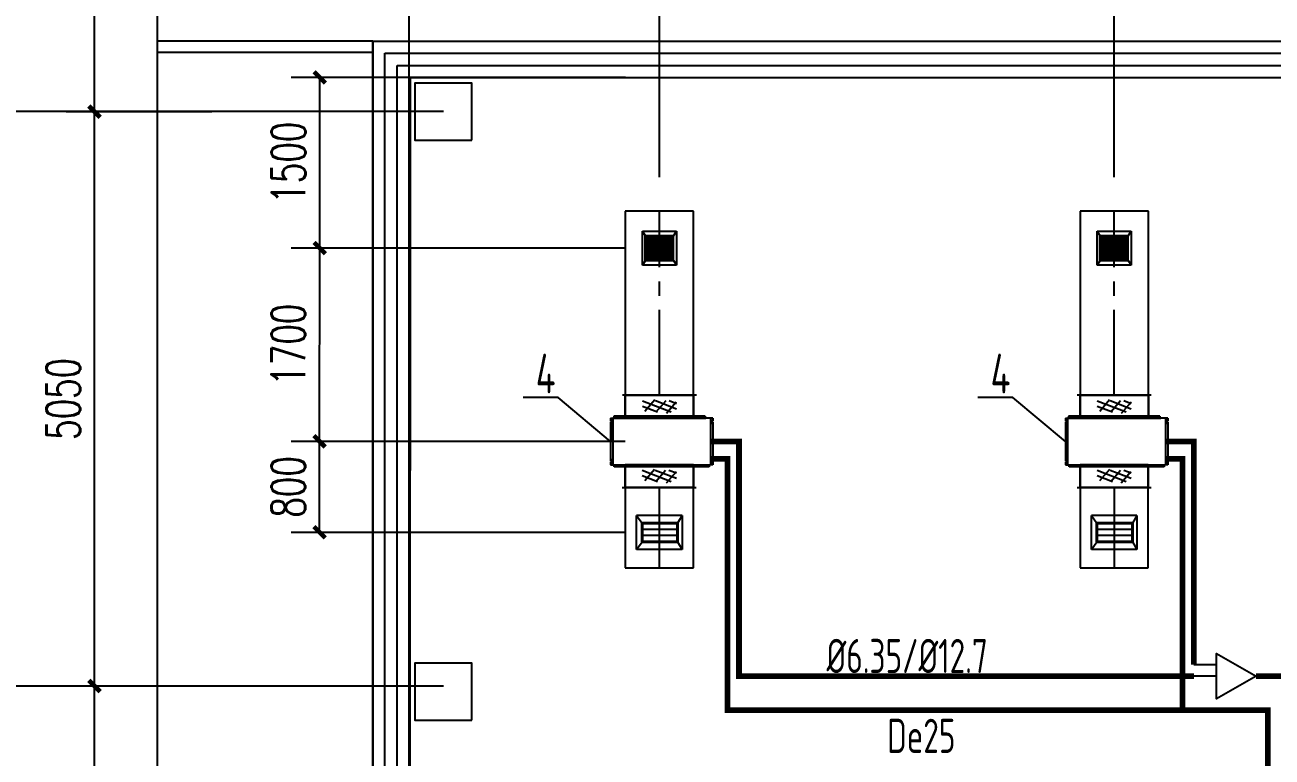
# Model space of a CAD drawing. Extents: x 1738143 to 1822243, y -608375 to -303375.
# Drawn here: x 1749057 to 1760024, y -506557 to -500121 of the extents above; entities that cross this region are included whole.
import ezdxf

# ---------------------------------------------------------------- set-up
doc = ezdxf.new("R2010")
doc.units = 0
doc.header["$LTSCALE"] = 1000
doc.header["$MEASUREMENT"] = 0
doc.linetypes.add('CENTER2', pattern=[1.125, 0.75, -0.125, 0.125, -0.125])
for name, color, linetype in [('AXIS', 3, 'Continuous'), ('COLUMN', 9, 'Continuous'), ('CURTWALL', 4, 'Continuous'), ('DIM_SYMB', 3, 'Continuous'), ('DUCT-排风风口', 7, 'Continuous'), ('DUCT-送风中心线', 5, 'CENTER2'), ('DUCT-送风法兰', 2, 'Continuous'), ('DUCT-送风管', 4, 'Continuous'), ('DUCT-送风管端线', 2, 'Continuous'), ('DUCT-送风阀门', 7, 'Continuous'), ('PIPE-空冷凝水', 150, 'CENTER2'), ('PUB_DIM', 3, 'Continuous'), ('TH_DIM', 3, 'Continuous'), ('TH_TEXT', 7, 'Continuous'), ('VRV-EQUIP', 7, 'Continuous'), ('VRV-PIPE', 1, 'Continuous'), ('VRV-配件', 1, 'Continuous'), ('采暖', 7, 'Continuous')]:
    doc.layers.add(name, color=color, linetype=linetype)
doc.styles.add('_TCH_DIM_T3', font='SIMPLEX', dxfattribs={"width": 0.705882, "bigfont": 'GBCBIG'})
doc.styles.add('TSSD_Rein', font='Tssdeng.shx', dxfattribs={"width": 0.7, "bigfont": 'hztxt.shx'})
doc.dimstyles.new('_TCH_ARCH&&100', dxfattribs={"dimtxt": 297.5, "dimasz": 100, "dimexe": 250, "dimexo": 300, "dimgap": 126.25, "dimtad": 1, "dimdec": 0, "dimzin": 0, "dimdsep": 46, "dimtxsty": '_TCH_DIM_T3', "dimblk": 'ARCHTICK', "dimcen": 0.09, "dimclrt": 7, "dimazin": 2, "dimtfac": 1, "dimtdec": 0, "dimtix": 1, "dimtmove": 2, "dimatfit": 3, "dimfxl": 30, "dimtolj": 1, "dimtzin": 0, "dimarcsym": 0})

# ---------------------------------------------------------------- blocks, each defined once
blk = doc.blocks.new('_ArchTick')
at = {"color": 0, "linetype": 'ByBlock', "const_width": 0.4}
blk.add_lwpolyline([(-0.5, -0.5), (0.5, 0.5)], dxfattribs=at)
blk = doc.blocks.new('*D36')
at = {"layer": 'Defpoints', "color": 0, "transparency": 16777216}
for p in [(-37568, 22506), (-36236, 22506), (-36236, 19556)]:
    blk.add_point(p, dxfattribs=at)
at = {"layer": 'PUB_DIM', "color": 0, "lineweight": -2, "transparency": 16777216}
for p, q in [((-36536, 22506), (-37818, 22506)), ((-37568, 19556), (-37568, 22506)), ((-36536, 19556), (-37818, 19556))]:
    blk.add_line(p, q, dxfattribs=at)
at = {"layer": 'PUB_DIM', "color": 0, "lineweight": -2, "transparency": 16777216, "xscale": 100, "yscale": 100, "zscale": 100}
for p, rotation in [((-37568, 22506), 90), ((-37568, 19556), 270)]:
    blk.add_blockref('_ArchTick', p, dxfattribs=dict(at, rotation=rotation))
at = {"layer": 'PUB_DIM', "color": 7, "transparency": 16777216, "insert": (-37843, 21031), "char_height": 297.5, "attachment_point": 5, "rotation": 90, "style": '_TCH_DIM_T3'}
blk.add_mtext('\\A1;2950', dxfattribs=at)
blk = doc.blocks.new('*D37')
at = {"layer": 'Defpoints', "color": 0, "transparency": 16777216}
for p in [(-37568, 19556), (-36236, 19556), (-36236, 14506)]:
    blk.add_point(p, dxfattribs=at)
at = {"layer": 'PUB_DIM', "color": 0, "lineweight": -2, "transparency": 16777216}
for p, q in [((-36536, 19556), (-37818, 19556)), ((-37568, 14506), (-37568, 19556)), ((-36536, 14506), (-37818, 14506))]:
    blk.add_line(p, q, dxfattribs=at)
at = {"layer": 'PUB_DIM', "color": 0, "lineweight": -2, "transparency": 16777216, "xscale": 100, "yscale": 100, "zscale": 100}
for p, rotation in [((-37568, 19556), 90), ((-37568, 14506), 270)]:
    blk.add_blockref('_ArchTick', p, dxfattribs=dict(at, rotation=rotation))
at = {"layer": 'PUB_DIM', "color": 7, "transparency": 16777216, "insert": (-37843, 17031), "char_height": 297.5, "attachment_point": 5, "rotation": 90, "style": '_TCH_DIM_T3'}
blk.add_mtext('\\A1;5050', dxfattribs=at)
blk = doc.blocks.new('*D38')
at = {"layer": 'Defpoints', "color": 0, "transparency": 16777216}
for p in [(-37568, 14506), (-36236, 14506), (-36236, 6506)]:
    blk.add_point(p, dxfattribs=at)
at = {"layer": 'PUB_DIM', "color": 0, "lineweight": -2, "transparency": 16777216}
for p, q in [((-36536, 14506), (-37818, 14506)), ((-37568, 6506), (-37568, 14506)), ((-36536, 6506), (-37818, 6506))]:
    blk.add_line(p, q, dxfattribs=at)
at = {"layer": 'PUB_DIM', "color": 0, "lineweight": -2, "transparency": 16777216, "xscale": 100, "yscale": 100, "zscale": 100}
for p, rotation in [((-37568, 14506), 90), ((-37568, 6506), 270)]:
    blk.add_blockref('_ArchTick', p, dxfattribs=dict(at, rotation=rotation))
at = {"layer": 'PUB_DIM', "color": 7, "transparency": 16777216, "insert": (-37843, 10506), "char_height": 297.5, "attachment_point": 5, "rotation": 90, "style": '_TCH_DIM_T3'}
blk.add_mtext('\\A1;8000', dxfattribs=at)
blk = doc.blocks.new('*D183')
at = {"layer": 'Defpoints', "color": 0, "transparency": 16777216}
for p in [(-37568, 22506), (-36236, 22506), (-36236, 19556)]:
    blk.add_point(p, dxfattribs=at)
at = {"layer": 'PUB_DIM', "color": 0, "lineweight": -2, "transparency": 16777216}
for p, q in [((-36536, 22506), (-37818, 22506)), ((-37568, 19556), (-37568, 22506)), ((-36536, 19556), (-37818, 19556))]:
    blk.add_line(p, q, dxfattribs=at)
at = {"layer": 'PUB_DIM', "color": 0, "lineweight": -2, "transparency": 16777216, "xscale": 100, "yscale": 100, "zscale": 100}
for p, rotation in [((-37568, 22506), 90), ((-37568, 19556), 270)]:
    blk.add_blockref('_ArchTick', p, dxfattribs=dict(at, rotation=rotation))
at = {"layer": 'PUB_DIM', "color": 7, "transparency": 16777216, "insert": (-37843, 21031), "char_height": 297.5, "attachment_point": 5, "rotation": 90, "style": '_TCH_DIM_T3'}
blk.add_mtext('\\A1;2950', dxfattribs=at)
blk = doc.blocks.new('*D184')
at = {"layer": 'Defpoints', "color": 0, "transparency": 16777216}
for p in [(-37568, 19556), (-36236, 19556), (-36236, 14506)]:
    blk.add_point(p, dxfattribs=at)
at = {"layer": 'PUB_DIM', "color": 0, "lineweight": -2, "transparency": 16777216}
for p, q in [((-36536, 19556), (-37818, 19556)), ((-37568, 14506), (-37568, 19556)), ((-36536, 14506), (-37818, 14506))]:
    blk.add_line(p, q, dxfattribs=at)
at = {"layer": 'PUB_DIM', "color": 0, "lineweight": -2, "transparency": 16777216, "xscale": 100, "yscale": 100, "zscale": 100}
for p, rotation in [((-37568, 19556), 90), ((-37568, 14506), 270)]:
    blk.add_blockref('_ArchTick', p, dxfattribs=dict(at, rotation=rotation))
at = {"layer": 'PUB_DIM', "color": 7, "transparency": 16777216, "insert": (-37843, 17031), "char_height": 297.5, "attachment_point": 5, "rotation": 90, "style": '_TCH_DIM_T3'}
blk.add_mtext('\\A1;5050', dxfattribs=at)
blk = doc.blocks.new('*D185')
at = {"layer": 'Defpoints', "color": 0, "transparency": 16777216}
for p in [(-37568, 14506), (-36236, 14506), (-36236, 6506)]:
    blk.add_point(p, dxfattribs=at)
at = {"layer": 'PUB_DIM', "color": 0, "lineweight": -2, "transparency": 16777216}
for p, q in [((-36536, 14506), (-37818, 14506)), ((-37568, 6506), (-37568, 14506)), ((-36536, 6506), (-37818, 6506))]:
    blk.add_line(p, q, dxfattribs=at)
at = {"layer": 'PUB_DIM', "color": 0, "lineweight": -2, "transparency": 16777216, "xscale": 100, "yscale": 100, "zscale": 100}
for p, rotation in [((-37568, 14506), 90), ((-37568, 6506), 270)]:
    blk.add_blockref('_ArchTick', p, dxfattribs=dict(at, rotation=rotation))
at = {"layer": 'PUB_DIM', "color": 7, "transparency": 16777216, "insert": (-37843, 10506), "char_height": 297.5, "attachment_point": 5, "rotation": 90, "style": '_TCH_DIM_T3'}
blk.add_mtext('\\A1;8000', dxfattribs=at)
blk = doc.blocks.new('*D330')
at = {"layer": 'Defpoints', "color": 0, "transparency": 16777216}
for p in [(-37568, 22506), (-36236, 22506), (-36236, 19556)]:
    blk.add_point(p, dxfattribs=at)
at = {"layer": 'PUB_DIM', "color": 0, "lineweight": -2, "transparency": 16777216}
for p, q in [((-36536, 22506), (-37818, 22506)), ((-37568, 19556), (-37568, 22506)), ((-36536, 19556), (-37818, 19556))]:
    blk.add_line(p, q, dxfattribs=at)
at = {"layer": 'PUB_DIM', "color": 0, "lineweight": -2, "transparency": 16777216, "xscale": 100, "yscale": 100, "zscale": 100}
for p, rotation in [((-37568, 22506), 90), ((-37568, 19556), 270)]:
    blk.add_blockref('_ArchTick', p, dxfattribs=dict(at, rotation=rotation))
at = {"layer": 'PUB_DIM', "color": 7, "transparency": 16777216, "insert": (-37843, 21031), "char_height": 297.5, "attachment_point": 5, "rotation": 90, "style": '_TCH_DIM_T3'}
blk.add_mtext('\\A1;2950', dxfattribs=at)
blk = doc.blocks.new('*D331')
at = {"layer": 'Defpoints', "color": 0, "transparency": 16777216}
for p in [(-37568, 19556), (-36236, 19556), (-36236, 14506)]:
    blk.add_point(p, dxfattribs=at)
at = {"layer": 'PUB_DIM', "color": 0, "lineweight": -2, "transparency": 16777216}
for p, q in [((-36536, 19556), (-37818, 19556)), ((-37568, 14506), (-37568, 19556)), ((-36536, 14506), (-37818, 14506))]:
    blk.add_line(p, q, dxfattribs=at)
at = {"layer": 'PUB_DIM', "color": 0, "lineweight": -2, "transparency": 16777216, "xscale": 100, "yscale": 100, "zscale": 100}
for p, rotation in [((-37568, 19556), 90), ((-37568, 14506), 270)]:
    blk.add_blockref('_ArchTick', p, dxfattribs=dict(at, rotation=rotation))
at = {"layer": 'PUB_DIM', "color": 7, "transparency": 16777216, "insert": (-37843, 17031), "char_height": 297.5, "attachment_point": 5, "rotation": 90, "style": '_TCH_DIM_T3'}
blk.add_mtext('\\A1;5050', dxfattribs=at)
blk = doc.blocks.new('*D332')
at = {"layer": 'Defpoints', "color": 0, "transparency": 16777216}
for p in [(-37568, 14506), (-36236, 14506), (-36236, 6506)]:
    blk.add_point(p, dxfattribs=at)
at = {"layer": 'PUB_DIM', "color": 0, "lineweight": -2, "transparency": 16777216}
for p, q in [((-36536, 14506), (-37818, 14506)), ((-37568, 6506), (-37568, 14506)), ((-36536, 6506), (-37818, 6506))]:
    blk.add_line(p, q, dxfattribs=at)
at = {"layer": 'PUB_DIM', "color": 0, "lineweight": -2, "transparency": 16777216, "xscale": 100, "yscale": 100, "zscale": 100}
for p, rotation in [((-37568, 14506), 90), ((-37568, 6506), 270)]:
    blk.add_blockref('_ArchTick', p, dxfattribs=dict(at, rotation=rotation))
at = {"layer": 'PUB_DIM', "color": 7, "transparency": 16777216, "insert": (-37843, 10506), "char_height": 297.5, "attachment_point": 5, "rotation": 90, "style": '_TCH_DIM_T3'}
blk.add_mtext('\\A1;8000', dxfattribs=at)
blk = doc.blocks.new('_FZHK')
blk.add_lwpolyline([(-0.5, -0.5), (0.5, -0.5), (0.5, 0.5), (-0.5, 0.5)], close=True)
blk = doc.blocks.new('*D564')
at = {"layer": 'Defpoints', "color": 0, "transparency": 16777216}
for p in [(-37568, 22506), (-36236, 22506), (-36236, 19556)]:
    blk.add_point(p, dxfattribs=at)
at = {"layer": 'PUB_DIM', "color": 0, "lineweight": -2, "transparency": 16777216}
for p, q in [((-36536, 22506), (-37818, 22506)), ((-37568, 19556), (-37568, 22506)), ((-36536, 19556), (-37818, 19556))]:
    blk.add_line(p, q, dxfattribs=at)
at = {"layer": 'PUB_DIM', "color": 0, "lineweight": -2, "transparency": 16777216, "xscale": 100, "yscale": 100, "zscale": 100}
for p, rotation in [((-37568, 22506), 90), ((-37568, 19556), 270)]:
    blk.add_blockref('_ArchTick', p, dxfattribs=dict(at, rotation=rotation))
at = {"layer": 'PUB_DIM', "color": 7, "transparency": 16777216, "insert": (-37843, 21031), "char_height": 297.5, "attachment_point": 5, "rotation": 90, "style": '_TCH_DIM_T3'}
blk.add_mtext('\\A1;2950', dxfattribs=at)
blk = doc.blocks.new('*D565')
at = {"layer": 'Defpoints', "color": 0, "transparency": 16777216}
for p in [(-37568, 19556), (-36236, 19556), (-36236, 14506)]:
    blk.add_point(p, dxfattribs=at)
at = {"layer": 'PUB_DIM', "color": 0, "lineweight": -2, "transparency": 16777216}
for p, q in [((-36536, 19556), (-37818, 19556)), ((-37568, 14506), (-37568, 19556)), ((-36536, 14506), (-37818, 14506))]:
    blk.add_line(p, q, dxfattribs=at)
at = {"layer": 'PUB_DIM', "color": 0, "lineweight": -2, "transparency": 16777216, "xscale": 100, "yscale": 100, "zscale": 100}
for p, rotation in [((-37568, 19556), 90), ((-37568, 14506), 270)]:
    blk.add_blockref('_ArchTick', p, dxfattribs=dict(at, rotation=rotation))
at = {"layer": 'PUB_DIM', "color": 7, "transparency": 16777216, "insert": (-37843, 17031), "char_height": 297.5, "attachment_point": 5, "rotation": 90, "style": '_TCH_DIM_T3'}
blk.add_mtext('\\A1;5050', dxfattribs=at)
blk = doc.blocks.new('*D566')
at = {"layer": 'Defpoints', "color": 0, "transparency": 16777216}
for p in [(-37568, 14506), (-36236, 14506), (-36236, 6506)]:
    blk.add_point(p, dxfattribs=at)
at = {"layer": 'PUB_DIM', "color": 0, "lineweight": -2, "transparency": 16777216}
for p, q in [((-36536, 14506), (-37818, 14506)), ((-37568, 6506), (-37568, 14506)), ((-36536, 6506), (-37818, 6506))]:
    blk.add_line(p, q, dxfattribs=at)
at = {"layer": 'PUB_DIM', "color": 0, "lineweight": -2, "transparency": 16777216, "xscale": 100, "yscale": 100, "zscale": 100}
for p, rotation in [((-37568, 14506), 90), ((-37568, 6506), 270)]:
    blk.add_blockref('_ArchTick', p, dxfattribs=dict(at, rotation=rotation))
at = {"layer": 'PUB_DIM', "color": 7, "transparency": 16777216, "insert": (-37843, 10506), "char_height": 297.5, "attachment_point": 5, "rotation": 90, "style": '_TCH_DIM_T3'}
blk.add_mtext('\\A1;8000', dxfattribs=at)
blk = doc.blocks.new('*D725')
at = {"layer": 'Defpoints', "color": 0, "transparency": 16777216}
for p in [(1754636, -499733), (1752436, -501759), (1754636, -501759)]:
    blk.add_point(p, dxfattribs=at)
at = {"layer": 'TH_DIM', "color": 0, "lineweight": -2, "transparency": 16777216}
for p, q in [((1752436, -501459), (1752436, -499483)), ((1754636, -501459), (1754636, -499483)), ((1752436, -499733), (1754636, -499733))]:
    blk.add_line(p, q, dxfattribs=at)
at = {"layer": 'TH_DIM', "color": 0, "lineweight": -2, "transparency": 16777216, "xscale": 100, "yscale": 100, "zscale": 100, "rotation": 180}
blk.add_blockref('_ArchTick', (1752436, -499733), dxfattribs=at)
at = {"layer": 'TH_DIM', "color": 0, "lineweight": -2, "transparency": 16777216, "xscale": 100, "yscale": 100, "zscale": 100}
blk.add_blockref('_ArchTick', (1754636, -499733), dxfattribs=at)
at = {"layer": 'TH_DIM', "color": 7, "transparency": 16777216, "insert": (1753536, -499458), "char_height": 297.5, "attachment_point": 5, "style": '_TCH_DIM_T3'}
blk.add_mtext('\\A1;2200', dxfattribs=at)
blk = doc.blocks.new('*D726')
at = {"layer": 'Defpoints', "color": 0, "transparency": 16777216}
for p in [(1758636, -499733), (1754636, -501759), (1758636, -501759)]:
    blk.add_point(p, dxfattribs=at)
at = {"layer": 'TH_DIM', "color": 0, "lineweight": -2, "transparency": 16777216}
for p, q in [((1754636, -501459), (1754636, -499483)), ((1758636, -501459), (1758636, -499483)), ((1754636, -499733), (1758636, -499733))]:
    blk.add_line(p, q, dxfattribs=at)
at = {"layer": 'TH_DIM', "color": 0, "lineweight": -2, "transparency": 16777216, "xscale": 100, "yscale": 100, "zscale": 100, "rotation": 180}
blk.add_blockref('_ArchTick', (1754636, -499733), dxfattribs=at)
at = {"layer": 'TH_DIM', "color": 0, "lineweight": -2, "transparency": 16777216, "xscale": 100, "yscale": 100, "zscale": 100}
blk.add_blockref('_ArchTick', (1758636, -499733), dxfattribs=at)
at = {"layer": 'TH_DIM', "color": 7, "transparency": 16777216, "insert": (1756636, -499458), "char_height": 297.5, "attachment_point": 5, "style": '_TCH_DIM_T3'}
blk.add_mtext('\\A1;4000', dxfattribs=at)
blk = doc.blocks.new('*D727')
at = {"layer": 'Defpoints', "color": 0, "transparency": 16777216}
for p in [(1751648, -503782), (1754636, -503783), (1754635, -504583)]:
    blk.add_point(p, dxfattribs=at)
at = {"layer": 'TH_DIM', "color": 0, "lineweight": -2, "transparency": 16777216}
for p, q in [((1754336, -503783), (1751398, -503782)), ((1751648, -504582), (1751648, -503782)), ((1754335, -504583), (1751398, -504582))]:
    blk.add_line(p, q, dxfattribs=at)
at = {"layer": 'TH_DIM', "color": 0, "lineweight": -2, "transparency": 16777216, "xscale": 100, "yscale": 100, "zscale": 100}
for p, rotation in [((1751648, -503782), 89.97708168941946), ((1751648, -504582), 269.9770816894194)]:
    blk.add_blockref('_ArchTick', p, dxfattribs=dict(at, rotation=rotation))
at = {"layer": 'TH_DIM', "color": 7, "transparency": 16777216, "insert": (1751373, -504182), "char_height": 297.5, "attachment_point": 5, "rotation": 89.9771, "style": '_TCH_DIM_T3'}
blk.add_mtext('\\A1;800', dxfattribs=at)
blk = doc.blocks.new('*D728')
at = {"layer": 'Defpoints', "color": 0, "transparency": 16777216}
for p in [(1751649, -502082), (1754636, -502083), (1754636, -503783)]:
    blk.add_point(p, dxfattribs=at)
at = {"layer": 'TH_DIM', "color": 0, "lineweight": -2, "transparency": 16777216}
for p, q in [((1754336, -502083), (1751399, -502082)), ((1751648, -503782), (1751649, -502082)), ((1754336, -503783), (1751398, -503782))]:
    blk.add_line(p, q, dxfattribs=at)
at = {"layer": 'TH_DIM', "color": 0, "lineweight": -2, "transparency": 16777216, "xscale": 100, "yscale": 100, "zscale": 100}
for p, rotation in [((1751649, -502082), 89.97708168941595), ((1751648, -503782), 269.977081689416)]:
    blk.add_blockref('_ArchTick', p, dxfattribs=dict(at, rotation=rotation))
at = {"layer": 'TH_DIM', "color": 7, "transparency": 16777216, "insert": (1751373, -502932), "char_height": 297.5, "attachment_point": 5, "rotation": 89.9771, "style": '_TCH_DIM_T3'}
blk.add_mtext('\\A1;1700', dxfattribs=at)
blk = doc.blocks.new('*D729')
at = {"layer": 'Defpoints', "color": 0, "transparency": 16777216}
for p in [(1751649, -500582), (1754637, -500584), (1754636, -502083)]:
    blk.add_point(p, dxfattribs=at)
at = {"layer": 'TH_DIM', "color": 0, "lineweight": -2, "transparency": 16777216}
for p, q in [((1754337, -500583), (1751399, -500582)), ((1751649, -502082), (1751649, -500582)), ((1754336, -502083), (1751399, -502082))]:
    blk.add_line(p, q, dxfattribs=at)
at = {"layer": 'TH_DIM', "color": 0, "lineweight": -2, "transparency": 16777216, "xscale": 100, "yscale": 100, "zscale": 100}
for p, rotation in [((1751649, -500582), 89.97708168941493), ((1751649, -502082), 269.9770816894149)]:
    blk.add_blockref('_ArchTick', p, dxfattribs=dict(at, rotation=rotation))
at = {"layer": 'TH_DIM', "color": 7, "transparency": 16777216, "insert": (1751374, -501332), "char_height": 297.5, "attachment_point": 5, "rotation": 89.9771, "style": '_TCH_DIM_T3'}
blk.add_mtext('\\A1;1500', dxfattribs=at)
blk = doc.blocks.new('00000589Body')
at = {"color": 0, "linetype": 'ByBlock', "lineweight": -2}
for p, q in [((250, 500), (-250, 500)), ((-250, -500), (-250, 500)), ((250, -500), (250, 500)), ((-250, -500), (250, -500))]:
    blk.add_line(p, q, dxfattribs=at)
at = {"color": 0, "linetype": 'ByBlock'}
for p, q in [((-125, -174), (120, 250)), ((-125, 26), (4, 250)), ((145, 69), (-105, 213)), ((125, -93), (-125, 51)), ((-53, -250), (125, 59)), ((96, -246), (-154, -102)), ((62, -250), (125, -141))]:
    blk.add_line(p, q, dxfattribs=at)
blk = doc.blocks.new('$风口$00000108')
for p, q in [((-250, 135), (-190, 75)), ((-250, -135), (-250, 135)), ((250, 135), (200, 75)), ((250, 135), (250, -135)), ((200, 25), (-190, 25)), ((-250, -135), (-190, -75)), ((200, -25), (-190, -25)), ((200, -75), (250, -135)), ((250, -135), (-250, -135))]:
    blk.add_line(p, q)
at = {"linetype": 'Continuous'}
blk.add_line((250, 135), (-250, 135), dxfattribs=at)
at = {"lineweight": 40}
for p, q in [((-190, 75), (200, 75)), ((-190, -75), (-190, 75)), ((200, 75), (200, -75)), ((-190, -75), (200, -75))]:
    blk.add_line(p, q, dxfattribs=at)
blk = doc.blocks.new('$风口$00000138')
for p, q in [((-195, 130), (195, 130)), ((-195, -130), (-195, 130)), ((-160, 95), (-195, 130)), ((160, 95), (195, 130)), ((195, 130), (195, -130)), ((160, 95), (-160, 95)), ((160, -95), (160, 95)), ((-160, -95), (-195, -130)), ((-160, -95), (160, -95)), ((160, -95), (195, -130)), ((195, -130), (-195, -130))]:
    blk.add_line(p, q)
at = {"lineweight": 40}
blk.add_line((-160, 95), (-160, -95), dxfattribs=at)
at = {"lineweight": -3}
for p, q in [((-140, 68.5), (-160, 68.5)), ((-160, 64), (-140, 64)), ((-140, 42), (-160, 42)), ((-160, 37.5), (-140, 37.5)), ((-140, 15.5), (-160, 15.5)), ((-160, 11), (-140, 11)), ((-140, -95), (-140, 95)), ((-135, 95), (-135, -95)), ((-115, 68.5), (-135, 68.5)), ((-135, 64), (-115, 64)), ((-115, 42), (-135, 42)), ((-135, 37.5), (-115, 37.5)), ((-115, 15.5), (-135, 15.5)), ((-135, 11), (-115, 11)), ((-115, -95), (-115, 95)), ((-110, 95), (-110, -95)), ((-90, 68.5), (-110, 68.5)), ((-110, 64), (-90, 64)), ((-90, 42), (-110, 42)), ((-110, 37.5), (-90, 37.5)), ((-90, 15.5), (-110, 15.5)), ((-110, 11), (-90, 11)), ((-90, -95), (-90, 95)), ((-85, 95), (-85, -95)), ((-65, 68.5), (-85, 68.5)), ((-85, 64), (-65, 64)), ((-65, 42), (-85, 42)), ((-85, 37.5), (-65, 37.5)), ((-65, 15.5), (-85, 15.5)), ((-85, 11), (-65, 11)), ((-65, -95), (-65, 95)), ((-60, 95), (-60, -95)), ((-40, 68.5), (-60, 68.5)), ((-60, 64), (-40, 64)), ((-40, 42), (-60, 42)), ((-60, 37.5), (-40, 37.5)), ((-40, 15.5), (-60, 15.5)), ((-60, 11), (-40, 11)), ((-40, -95), (-40, 95)), ((-35, 95), (-35, -95)), ((-15, 68.5), (-35, 68.5)), ((-35, 64), (-15, 64)), ((-15, 42), (-35, 42)), ((-35, 37.5), (-15, 37.5)), ((-15, 15.5), (-35, 15.5)), ((-35, 11), (-15, 11)), ((-15, -95), (-15, 95)), ((-10, 95), (-10, -95)), ((10, 68.5), (-10, 68.5)), ((-10, 64), (10, 64)), ((10, 42), (-10, 42)), ((-10, 37.5), (10, 37.5)), ((10, 15.5), (-10, 15.5)), ((-10, 11), (10, 11)), ((10, -95), (10, 95)), ((15, 95), (15, -95)), ((35, 68.5), (15, 68.5)), ((15, 64), (35, 64)), ((35, 42), (15, 42)), ((15, 37.5), (35, 37.5)), ((35, 15.5), (15, 15.5)), ((15, 11), (35, 11)), ((35, -95), (35, 95)), ((40, 95), (40, -95)), ((60, 68.5), (40, 68.5)), ((40, 64), (60, 64)), ((60, 42), (40, 42)), ((40, 37.5), (60, 37.5)), ((60, 15.5), (40, 15.5)), ((40, 11), (60, 11)), ((60, -95), (60, 95)), ((65, 95), (65, -95)), ((85, 68.5), (65, 68.5)), ((65, 64), (85, 64)), ((85, 42), (65, 42)), ((65, 37.5), (85, 37.5)), ((85, 15.5), (65, 15.5)), ((65, 11), (85, 11)), ((85, -95), (85, 95)), ((90, 95), (90, -95)), ((110, 68.5), (90, 68.5)), ((90, 64), (110, 64)), ((110, 42), (90, 42)), ((90, 37.5), (110, 37.5)), ((110, 15.5), (90, 15.5)), ((90, 11), (110, 11)), ((110, -95), (110, 95)), ((115, 95), (115, -95)), ((135, 68.5), (115, 68.5)), ((115, 64), (135, 64)), ((135, 42), (115, 42)), ((115, 37.5), (135, 37.5)), ((135, 15.5), (115, 15.5)), ((115, 11), (135, 11)), ((135, -95), (135, 95)), ((140, 95), (140, -95)), ((160, 68.5), (140, 68.5)), ((140, 64), (160, 64)), ((160, 42), (140, 42)), ((140, 37.5), (160, 37.5)), ((160, 15.5), (140, 15.5)), ((140, 11), (160, 11)), ((-140, -11), (-160, -11)), ((-160, -15.5), (-140, -15.5)), ((-140, -37.5), (-160, -37.5)), ((-160, -42), (-140, -42)), ((-140, -64), (-160, -64)), ((-160, -68.5), (-140, -68.5)), ((-115, -11), (-135, -11)), ((-135, -15.5), (-115, -15.5)), ((-115, -37.5), (-135, -37.5)), ((-135, -42), (-115, -42)), ((-115, -64), (-135, -64)), ((-135, -68.5), (-115, -68.5)), ((-90, -11), (-110, -11)), ((-110, -15.5), (-90, -15.5)), ((-90, -37.5), (-110, -37.5)), ((-110, -42), (-90, -42)), ((-90, -64), (-110, -64)), ((-110, -68.5), (-90, -68.5)), ((-65, -11), (-85, -11)), ((-85, -15.5), (-65, -15.5)), ((-65, -37.5), (-85, -37.5)), ((-85, -42), (-65, -42)), ((-65, -64), (-85, -64)), ((-85, -68.5), (-65, -68.5)), ((-40, -11), (-60, -11)), ((-60, -15.5), (-40, -15.5)), ((-40, -37.5), (-60, -37.5)), ((-60, -42), (-40, -42)), ((-40, -64), (-60, -64)), ((-60, -68.5), (-40, -68.5)), ((-15, -11), (-35, -11)), ((-35, -15.5), (-15, -15.5)), ((-15, -37.5), (-35, -37.5)), ((-35, -42), (-15, -42)), ((-15, -64), (-35, -64)), ((-35, -68.5), (-15, -68.5)), ((10, -11), (-10, -11)), ((-10, -15.5), (10, -15.5)), ((10, -37.5), (-10, -37.5)), ((-10, -42), (10, -42)), ((10, -64), (-10, -64)), ((-10, -68.5), (10, -68.5)), ((35, -11), (15, -11)), ((15, -15.5), (35, -15.5)), ((35, -37.5), (15, -37.5)), ((15, -42), (35, -42)), ((35, -64), (15, -64)), ((15, -68.5), (35, -68.5)), ((60, -11), (40, -11)), ((40, -15.5), (60, -15.5)), ((60, -37.5), (40, -37.5)), ((40, -42), (60, -42)), ((60, -64), (40, -64)), ((40, -68.5), (60, -68.5)), ((85, -11), (65, -11)), ((65, -15.5), (85, -15.5)), ((85, -37.5), (65, -37.5)), ((65, -42), (85, -42)), ((85, -64), (65, -64)), ((65, -68.5), (85, -68.5)), ((110, -11), (90, -11)), ((90, -15.5), (110, -15.5)), ((110, -37.5), (90, -37.5)), ((90, -42), (110, -42)), ((110, -64), (90, -64)), ((90, -68.5), (110, -68.5)), ((135, -11), (115, -11)), ((115, -15.5), (135, -15.5)), ((135, -37.5), (115, -37.5)), ((115, -42), (135, -42)), ((135, -64), (115, -64)), ((115, -68.5), (135, -68.5)), ((160, -11), (140, -11)), ((140, -15.5), (160, -15.5)), ((160, -37.5), (140, -37.5)), ((140, -42), (160, -42)), ((160, -64), (140, -64)), ((140, -68.5), (160, -68.5))]:
    blk.add_line(p, q, dxfattribs=at)
blk = doc.blocks.new('$VRV_海信日立$00000013')
for p, q in [((382, 147.5), (-422, 147.5)), ((-422, 147.5), (-422, 135.5)), ((382, 147.5), (382, 135.5)), ((-450, 135), (-430, 135)), ((-450, 135), (-450, 118.25)), ((-443.5, 118.25), (-450, 118.25)), ((-443.5, 111.75), (-450, 111.75)), ((-450, 111.75), (-450, -111.75)), ((-443.5, 118.25), (-443.5, 121.5)), ((-443.5, 108.5), (-443.5, 111.75)), ((-436.5, 121.5), (-436.5, 108.5)), ((-430, 135), (-430, -135)), ((-429.6, 134.6), (-430, 134.6)), ((-430, -0.5), (-430, 134.6)), ((-429.6, 135), (-429.6, 134.6)), ((-429.6, 135), (389, 135)), ((-429, 135.5), (-429, 135)), ((389, 135.5), (-429, 135.5)), ((389, 135), (-429, 135)), ((375, 135.5), (375, 135)), ((389, 135.5), (389, 135)), ((389, 134.6), (389, 135)), ((430, 134.6), (389, 134.6)), ((430, 134.6), (429.6, 134.6)), ((430, 135), (430, -135)), ((450, 135), (430, 135)), ((430, 134.6), (430, -6.5)), ((436.5, 121.5), (436.5, 108.5)), ((443.5, 118.25), (443.5, 121.5)), ((443.5, 118.25), (450, 118.25)), ((443.5, 111.75), (450, 111.75)), ((443.5, 108.5), (443.5, 111.75)), ((450, 135), (450, 118.25)), ((450, 111.75), (450, -111.75)), ((430, -46.617211), (430, -74.743728)), ((-443.5, -111.75), (-450, -111.75)), ((-450, -118.25), (-450, -135)), ((-443.5, -118.25), (-450, -118.25)), ((-450, -135), (-430, -135)), ((-443.5, -108.5), (-443.5, -111.75)), ((-443.5, -118.25), (-443.5, -121.5)), ((-436.5, -121.5), (-436.5, -108.5)), ((-430, -134.6), (-429.6, -134.6)), ((-429.6, -134.6), (-429.6, -135)), ((-429.6, -135), (-425, -135)), ((-425, -135), (425.014933, -135)), ((-425, -135.5), (-425, -135)), ((-425, -135.5), (425.014933, -135.5)), ((-418, -147.5), (-418, -135)), ((418, -135.5), (418, -147.5)), ((425, -135), (425, -135.5)), ((429.6, -135), (425.014933, -135)), ((430, -134.6), (429.6, -134.6)), ((429.6, -134.6), (429.6, -135)), ((430, -84.256272), (430, -135)), ((450, -135), (430, -135)), ((436.5, -108.5), (436.5, -121.5)), ((443.5, -108.5), (443.5, -111.75)), ((443.5, -111.75), (450, -111.75)), ((443.5, -118.25), (450, -118.25)), ((443.5, -118.25), (443.5, -121.5)), ((450, -118.25), (450, -135)), ((418, -147.5), (-418, -147.5))]:
    blk.add_line(p, q)
for centre, start, end in [((-440, 121.5), 90, 180), ((-440, 108.5), 180, 270), ((-440, 121.5), 0, 90), ((-440, 108.5), 270, 0), ((440, 121.5), 90, 180), ((440, 108.5), 180, 270), ((440, 121.5), 0, 90), ((440, 108.5), 270, 0), ((-440, -108.5), 90, 180), ((-440, -121.5), 180, 270), ((-440, -108.5), 0, 90), ((-440, -121.5), 270, 0), ((440, -108.5), 90, 180), ((440, -121.5), 180, 270), ((440, -108.5), 0, 90), ((440, -121.5), 270, 0)]:
    blk.add_arc(centre, 3.5, start, end)
blk = doc.blocks.new('A$C67117B41')
for p, q in [((-35120.9, 20176.2), (-37016.9, 20176.2)), ((-35120.9, 20076.2), (-37016.9, 20076.2))]:
    blk.add_line(p, q)
blk.add_lwpolyline([(6119.1, -2213.8), (6119.1, -8113.8), (-35120.9, -8113.8), (-35120.9, 20176.2), (-18920.9, 20176.2)])
at = {"layer": 'AXIS'}
for p, q in [((-34500.9, 19556.2), (-38500.9, 19556.2)), ((-34500.9, 14506.2), (-38500.9, 14506.2))]:
    blk.add_line(p, q, dxfattribs=at)
at = {"layer": 'CURTWALL'}
for p, q in [((-35120.9, 20176.2), (-35120.9, 8381.2)), ((-35120.9, 20176.2), (-18920.9, 20176.2)), ((-35014.2, 8381.2), (-35014.2, 20069.6)), ((-35014.2, 20069.6), (-18920.9, 20069.6)), ((-34907.5, 8381.2), (-34907.5, 19962.9)), ((-34907.5, 19962.9), (-18920.9, 19962.9)), ((-34800.9, 8381.2), (-34800.9, 19856.2)), ((-34800.9, 19856.2), (-18920.9, 19856.2))]:
    blk.add_line(p, q, dxfattribs=at)
at = {"layer": 'DIM_SYMB'}
blk.add_lwpolyline([(-37016.9, 23293), (-37016.9, 6537.4), (-36806.9, 6461), (-37226.9, 6386.9), (-37016.9, 6312.4), (-37016.9, -10443.2)], dxfattribs=at)
at = {"layer": 'COLUMN', "xscale": 500, "yscale": 500, "zscale": 500, "rotation": 90}
for p in [(-34500.9, 19556.2), (-34500.9, 14456.2)]:
    blk.add_blockref('_FZHK', p, dxfattribs=at)
at = {"layer": 'PUB_DIM'}
for p1, p2, picture, middle in [((-36236.1, 19556.2), (-36236.1, 22506.2), '*D36', (-37843.3, 21031.2)), ((-36236.1, 19556.2), (-36236.1, 22506.2), '*D183', (-37843.3, 21031.2)), ((-36236.1, 19556.2), (-36236.1, 22506.2), '*D330', (-37843.3, 21031.2)), ((-36236.1, 19556.2), (-36236.1, 22506.2), '*D564', (-37843.3, 21031.2)), ((-36236.1, 14506.2), (-36236.1, 19556.2), '*D37', (-37843.3, 17031.2)), ((-36236.1, 14506.2), (-36236.1, 19556.2), '*D184', (-37843.3, 17031.2)), ((-36236.1, 14506.2), (-36236.1, 19556.2), '*D331', (-37843.3, 17031.2)), ((-36236.1, 14506.2), (-36236.1, 19556.2), '*D565', (-37843.3, 17031.2)), ((-36236.1, 6506.2), (-36236.1, 14506.2), '*D38', (-37843.3, 10506.2)), ((-36236.1, 6506.2), (-36236.1, 14506.2), '*D185', (-37843.3, 10506.2)), ((-36236.1, 6506.2), (-36236.1, 14506.2), '*D332', (-37843.3, 10506.2)), ((-36236.1, 6506.2), (-36236.1, 14506.2), '*D566', (-37843.3, 10506.2))]:
    dim = blk.add_aligned_dim(p1=p1, p2=p2, distance=1332.2, dimstyle='_TCH_ARCH&&100', dxfattribs=at)
    dim.commit()
    dim.dimension.update_dxf_attribs({"geometry": picture, "text_midpoint": middle})

msp = doc.modelspace()

# ---------------------------------------------------------------- hatches: boundary and pattern name
at = {"layer": 'PIPE-空冷凝水', "linetype": 'CENTER2'}
for points in [[(1755236.2, -503935.5), (1755236.2, -503910.5), (1755261.2, -503910.5)], [(1755236.2, -503935.5), (1755261.2, -503935.5), (1755261.2, -503910.5)], [(1759236.2, -503935.5), (1759236.2, -503910.5), (1759261.2, -503910.5)], [(1759236.2, -503935.5), (1759261.2, -503935.5), (1759261.2, -503910.5)], [(1755236.2, -506146.3), (1755236.2, -506171.3), (1755211.2, -506171.3)], [(1755236.2, -506146.3), (1755211.2, -506146.3), (1755211.2, -506171.3)], [(1759986.2, -506146.3), (1759986.2, -506121.3), (1760011.2, -506121.3)], [(1759986.2, -506146.3), (1760011.2, -506146.3), (1760011.2, -506121.3)]]:
    msp.add_hatch(color=256, dxfattribs=at).paths.add_polyline_path(points)
at = {"layer": 'VRV-PIPE', "linetype": 'Continuous'}
for points in [[(1755336.2, -503784), (1755336.2, -503759), (1755361.2, -503759)], [(1755336.2, -503784), (1755361.2, -503784), (1755361.2, -503759)], [(1759336.2, -503784), (1759336.2, -503759), (1759361.2, -503759)], [(1759336.2, -503784), (1759361.2, -503784), (1759361.2, -503759)], [(1755336.2, -505846.3), (1755336.2, -505871.3), (1755311.2, -505871.3)], [(1755336.2, -505846.3), (1755311.2, -505846.3), (1755311.2, -505871.3)]]:
    msp.add_hatch(color=256, dxfattribs=at).paths.add_polyline_path(points)

# ---------------------------------------------------------------- linework, layer by layer
for p, q in [((1753744.7, -503395.1, 600.2), (1753437.4, -503395.1, 600.2)), ((1754206.2, -503782.5, 2500), (1753744.7, -503395.1, 600.2)), ((1757744.7, -503395.1, 600.2), (1757437.4, -503395.1, 600.2)), ((1758206.2, -503782.5, 2500), (1757744.7, -503395.1, 600.2))]:
    msp.add_line(p, q)
msp.add_lwpolyline([(1752436.2, -513558.2), (1752436.2, -511633), (1769036.2, -511633), (1769036.2, -506233.2), (1785036.2, -506233.2), (1785036.2, -497833.2), (1808436.2, -497833.2), (1808836.2, -498333.2), (1808836.2, -521533.2), (1808436.2, -522033.2), (1793036.2, -522033.2), (1793036.2, -527633.2), (1792536.2, -528233.2), (1752436.2, -528233.2), (1752447.2, -500582.6), (1768736.2, -500582.6)])
msp.add_lwpolyline([(1752436.2, -500583.2), (1760786.2, -500583.2), (1760786.2, -511433), (1752436.2, -511433)], close=True)
at = {"layer": 'DUCT-送风中心线'}
for p, q in [((1754636.2, -503376), (1754636.2, -501759.2)), ((1758636.2, -503376), (1758636.2, -501759.2)), ((1754635.2, -504187.5), (1754635.2, -504892.9)), ((1758635.2, -504187.5), (1758635.2, -504892.9))]:
    msp.add_line(p, q, dxfattribs=at)
at = {"layer": 'DUCT-送风法兰'}
for p, q in [((1754961.2, -503376.1), (1754311.2, -503376.1)), ((1758961.2, -503376.1), (1758311.2, -503376.1)), ((1754961.2, -503576.3), (1754311.2, -503576.3)), ((1758961.2, -503576.3), (1758311.2, -503576.3)), ((1754310.2, -503987.2), (1754960.2, -503987.2)), ((1758310.2, -503987.2), (1758960.2, -503987.2)), ((1754310.2, -504187.4), (1754960.2, -504187.4)), ((1758310.2, -504187.4), (1758960.2, -504187.4))]:
    msp.add_line(p, q, dxfattribs=at)
at = {"layer": 'DUCT-送风管'}
for p, q in [((1754936.2, -501759.2), (1754336.2, -501759.2)), ((1754336.2, -501759.2), (1754336.2, -503376)), ((1754936.2, -503376), (1754936.2, -501759.2)), ((1758936.2, -501759.2), (1758336.2, -501759.2)), ((1758336.2, -501759.2), (1758336.2, -503376)), ((1758936.2, -503376), (1758936.2, -501759.2)), ((1754336.2, -503576.2), (1754336.2, -503376.2)), ((1754936.2, -503376.2), (1754936.2, -503576.2)), ((1758336.2, -503576.2), (1758336.2, -503376.2)), ((1758936.2, -503376.2), (1758936.2, -503576.2)), ((1754335.2, -504187.3), (1754335.2, -503987.3)), ((1754935.2, -503987.3), (1754935.2, -504187.3)), ((1758335.2, -504187.3), (1758335.2, -503987.3)), ((1758935.2, -503987.3), (1758935.2, -504187.3)), ((1754335.2, -504187.5), (1754335.2, -504892.9)), ((1754935.2, -504892.9), (1754935.2, -504187.5)), ((1758335.2, -504187.5), (1758335.2, -504892.9)), ((1758935.2, -504892.9), (1758935.2, -504187.5)), ((1754335.2, -504892.9), (1754935.2, -504892.9)), ((1758335.2, -504892.9), (1758935.2, -504892.9))]:
    msp.add_line(p, q, dxfattribs=at)
at = {"layer": 'DUCT-送风管端线'}
for p, q in [((1754336.2, -503376), (1754936.2, -503376)), ((1754336.2, -503376.2), (1754936.2, -503376.2)), ((1758336.2, -503376), (1758936.2, -503376)), ((1758336.2, -503376.2), (1758936.2, -503376.2)), ((1754336.2, -503576.2), (1754936.2, -503576.2)), ((1758336.2, -503576.2), (1758936.2, -503576.2)), ((1754335.2, -503987.3), (1754935.2, -503987.3)), ((1758335.2, -503987.3), (1758935.2, -503987.3)), ((1754335.2, -504187.3), (1754935.2, -504187.3)), ((1754935.2, -504187.5), (1754335.2, -504187.5)), ((1758335.2, -504187.3), (1758935.2, -504187.3)), ((1758935.2, -504187.5), (1758335.2, -504187.5))]:
    msp.add_line(p, q, dxfattribs=at)
at = {"layer": 'PIPE-空冷凝水', "linetype": 'CENTER2', "const_width": 50}
for points in [[(1755086.2, -503935.5), (1755236.2, -503935.5)], [(1755236.2, -506146.3), (1755236.2, -503935.5)], [(1759086.2, -503935.5), (1759236.2, -503935.5)], [(1759236.2, -506146.3), (1759236.2, -503935.5)], [(1755236.2, -506146.3), (1759236.2, -506146.3)], [(1759236.2, -506146.3), (1759986.2, -506146.3)], [(1759986.2, -507832), (1759986.2, -506146.3)]]:
    msp.add_lwpolyline(points, dxfattribs=at)
at = {"layer": 'VRV-PIPE', "linetype": 'Continuous', "const_width": 50}
for points in [[(1755086.2, -503784), (1755336.2, -503784)], [(1755336.2, -505846.3), (1755336.2, -503784)], [(1759086.2, -503784), (1759336.2, -503784)], [(1759336.2, -505746.3), (1759336.2, -503784)], [(1755336.2, -505846.3), (1759336.2, -505846.3)], [(1759882.6, -505846.3), (1760236.2, -505846.3)]]:
    msp.add_lwpolyline(points, dxfattribs=at)
at = {"layer": 'VRV-配件'}
for p, q in [((1759536.2, -505746.3), (1759336.2, -505746.3)), ((1759536.2, -505846.3), (1759336.2, -505846.3))]:
    msp.add_line(p, q, dxfattribs=at)
at = {"layer": 'VRV-配件', "elevation": 2500}
msp.add_lwpolyline([(1759882.6, -505846.3), (1759536.2, -506046.3), (1759536.2, -505646.3)], close=True, dxfattribs=at)

# ---------------------------------------------------------------- block references
msp.add_blockref('A$C67117B41', (1787237.1, -520439.4))
at = {"layer": 'DUCT-排风风口'}
for name, p, xscale, yscale in [('$风口$00000138', (1754636.2, -502083.2, 2600), 0.7692307692307693, 1.153846153846154), ('$风口$00000138', (1758636.2, -502083.2, 2600), 0.7692307692307693, 1.153846153846154), ('$风口$00000108', (1754635.2, -504583.2, 2600), 0.8, 1.111111111111111), ('$风口$00000108', (1758635.2, -504583.2, 2600), 0.8, 1.111111111111111)]:
    msp.add_blockref(name, p, dxfattribs=dict(at, xscale=xscale, yscale=yscale))
at = {"layer": 'DUCT-送风阀门', "xscale": 0.4, "yscale": 0.6, "rotation": 89.99999999999999}
for p in [(1754636.2, -503476.2, 2500), (1758636.2, -503476.2, 2500), (1754635.2, -504087.3, 2500), (1758635.2, -504087.3, 2500)]:
    msp.add_blockref('00000589Body', p, dxfattribs=at)
at = {"layer": 'VRV-EQUIP', "yscale": 1.515254237288136}
for p in [(1754656.2, -503782.5, 2500), (1758656.2, -503782.5, 2500)]:
    msp.add_blockref('$VRV_海信日立$00000013', p, dxfattribs=at)

# ---------------------------------------------------------------- texts
at = {"layer": 'TH_TEXT', "style": 'TSSD_Rein', "width": 0.7}
for p in [(1753547.9, -503360.6, 600.2), (1757547.9, -503360.6, 600.2)]:
    msp.add_text('4', height=350, dxfattribs=at).set_placement(p)
at = {"layer": '采暖', "char_height": 300, "width": 28472.73, "attachment_point": 7, "line_spacing_factor": 0.96, "style": 'TSSD_Rein'}
for s, insert in [('{\\Ftssdeng,tssdchn|c134;%%C6.35/%%C12.7}', (1756106, -505818.9, 5000)), ('{\\Ftssdeng,tssdchn|c134;De25}', (1756638.7, -506520.9, 5000))]:
    msp.add_mtext(s, dxfattribs=dict(at, insert=insert))

# ---------------------------------------------------------------- dimensions: what is measured, and where the dimension line sits
at = {"layer": 'TH_DIM'}
for p1, p2, distance, picture, middle in [((1752436.2, -501759.2), (1754636.2, -501759.2), 2026.3, '*D725', (1753536.2, -499458)), ((1754636.2, -501759.2), (1758636.2, -501759.2), 2026.3, '*D726', (1756636.2, -499458)), ((1754636.2, -502083.2), (1754636.8, -500583.5), 2987.5, '*D729', (1751373.9, -501332)), ((1754635.5, -503783.4), (1754636.2, -502083.2), 2987.5, '*D728', (1751373.3, -502932)), ((1754635.2, -504583.2), (1754635.5, -503783.4), 2987.5, '*D727', (1751372.8, -504182))]:
    dim = msp.add_aligned_dim(p1=p1, p2=p2, distance=distance, dimstyle='_TCH_ARCH&&100', dxfattribs=at)
    dim.commit()
    dim.dimension.update_dxf_attribs({"geometry": picture, "text_midpoint": middle})

doc.saveas('drawing.dxf')
